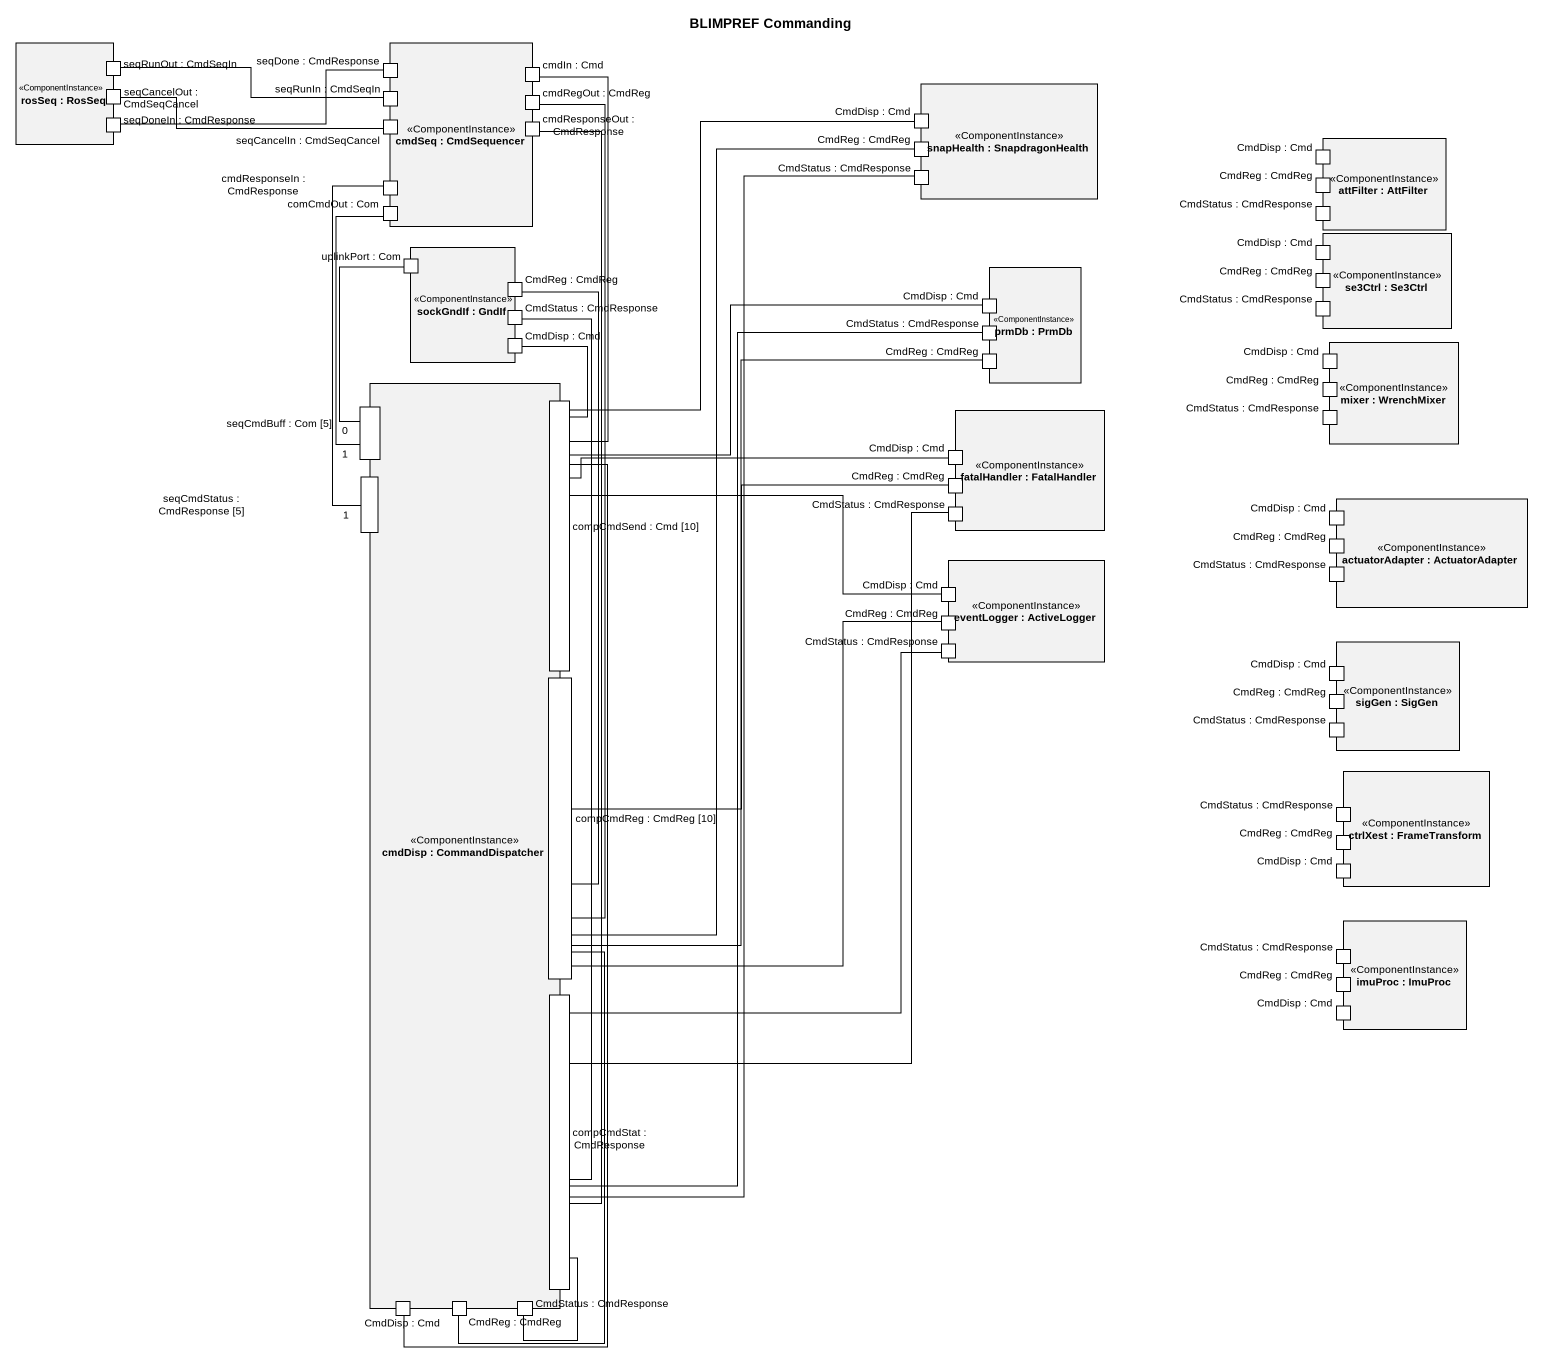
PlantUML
@startuml
title BLIMPREF Commanding
rectangle "rosSeq : RosSeq" as rosSeq <<ComponentInstance>> {
  port "seqRunOut : CmdSeqIn" as seqRunOut_CmdSeqIn
  port "seqCancelOut : CmdSeqCancel" as seqCancelOut_CmdSeqCancel
  port "seqDoneIn : CmdResponse" as seqDoneIn_CmdResponse
}
rectangle "cmdSeq : CmdSequencer" as cmdSeq <<ComponentInstance>> {
  port "seqDone : CmdResponse" as seqDone_CmdResponse
  port "cmdIn : Cmd" as cmdIn_Cmd
  port "seqRunIn : CmdSeqIn" as seqRunIn_CmdSeqIn
  port "cmdRegOut : CmdReg" as cmdRegOut_CmdReg
  port "seqCancelIn : CmdSeqCancel" as seqCancelIn_CmdSeqCancel
  port "cmdResponseOut : CmdResponse" as cmdResponseOut_CmdResponse
  port "cmdResponseIn : CmdResponse" as cmdResponseIn_CmdResponse
  port "comCmdOut : Com" as comCmdOut_Com
}
rectangle "snapHealth : SnapdragonHealth" as snapHealth <<ComponentInstance>> {
  port "CmdDisp : Cmd" as CmdDisp_Cmd
  port "CmdReg : CmdReg" as CmdReg_CmdReg
  port "CmdStatus : CmdResponse" as CmdStatus_CmdResponse
}
rectangle "attFilter : AttFilter" as attFilter <<ComponentInstance>> {
  port "CmdDisp : Cmd" as CmdDisp_Cmd_2
  port "CmdReg : CmdReg" as CmdReg_CmdReg_2
  port "CmdStatus : CmdResponse" as CmdStatus_CmdResponse_2
}
rectangle "sockGndIf : GndIf" as sockGndIf <<ComponentInstance>> {
  port "uplinkPort : Com" as uplinkPort_Com
  port "CmdReg : CmdReg" as CmdReg_CmdReg_3
  port "CmdStatus : CmdResponse" as CmdStatus_CmdResponse_3
  port "CmdDisp : Cmd" as CmdDisp_Cmd_5
}
rectangle "se3Ctrl : Se3Ctrl" as se3Ctrl <<ComponentInstance>> {
  port "CmdDisp : Cmd" as CmdDisp_Cmd_3
  port "CmdReg : CmdReg" as CmdReg_CmdReg_4
  port "CmdStatus : CmdResponse" as CmdStatus_CmdResponse_5
}
rectangle "prmDb : PrmDb" as prmDb <<ComponentInstance>> {
  port "CmdDisp : Cmd" as CmdDisp_Cmd_4
  port "CmdStatus : CmdResponse" as CmdStatus_CmdResponse_4
  port "CmdReg : CmdReg" as CmdReg_CmdReg_5
}
rectangle "mixer : WrenchMixer" as mixer <<ComponentInstance>> {
  port "CmdDisp : Cmd" as CmdDisp_Cmd_6
  port "CmdReg : CmdReg" as CmdReg_CmdReg_6
  port "CmdStatus : CmdResponse" as CmdStatus_CmdResponse_6
}
rectangle "cmdDisp : CommandDispatcher" as cmdDisp <<ComponentInstance>> {
  port "seqCmdBuff : Com [5]" as seqCmdBuff_Com_5
  port "compCmdSend : Cmd [10]" as compCmdSend_Cmd_10
  port "seqCmdStatus : CmdResponse [5]" as seqCmdStatus_CmdResponse_5
  port "compCmdReg : CmdReg [10]" as compCmdReg_CmdReg_10
  port "compCmdStat : CmdResponse" as compCmdStat_CmdResponse
  port "CmdDisp : Cmd" as CmdDisp_Cmd_13
  port "CmdReg : CmdReg" as CmdReg_CmdReg_13
  port "CmdStatus : CmdResponse" as CmdStatus_CmdResponse_13
}
rectangle "fatalHandler : FatalHandler" as fatalHandler <<ComponentInstance>> {
  port "CmdDisp : Cmd" as CmdDisp_Cmd_7
  port "CmdReg : CmdReg" as CmdReg_CmdReg_7
  port "CmdStatus : CmdResponse" as CmdStatus_CmdResponse_7
}
rectangle "actuatorAdapter : ActuatorAdapter" as actuatorAdapter <<ComponentInstance>> {
  port "CmdDisp : Cmd" as CmdDisp_Cmd_8
  port "CmdReg : CmdReg" as CmdReg_CmdReg_8
  port "CmdStatus : CmdResponse" as CmdStatus_CmdResponse_8
}
rectangle "eventLogger : ActiveLogger" as eventLogger <<ComponentInstance>> {
  port "CmdDisp : Cmd" as CmdDisp_Cmd_9
  port "CmdReg : CmdReg" as CmdReg_CmdReg_9
  port "CmdStatus : CmdResponse" as CmdStatus_CmdResponse_9
}
rectangle "sigGen : SigGen" as sigGen <<ComponentInstance>> {
  port "CmdDisp : Cmd" as CmdDisp_Cmd_10
  port "CmdReg : CmdReg" as CmdReg_CmdReg_10
  port "CmdStatus : CmdResponse" as CmdStatus_CmdResponse_10
}
rectangle "ctrlXest : FrameTransform" as ctrlXest <<ComponentInstance>> {
  port "CmdStatus : CmdResponse" as CmdStatus_CmdResponse_11
  port "CmdReg : CmdReg" as CmdReg_CmdReg_11
  port "CmdDisp : Cmd" as CmdDisp_Cmd_11
}
rectangle "imuProc : ImuProc" as imuProc <<ComponentInstance>> {
  port "CmdStatus : CmdResponse" as CmdStatus_CmdResponse_12
  port "CmdReg : CmdReg" as CmdReg_CmdReg_12
  port "CmdDisp : Cmd" as CmdDisp_Cmd_12
}
seqRunOut_CmdSeqIn -right- seqRunIn_CmdSeqIn
seqDone_CmdResponse -left- seqDoneIn_CmdResponse
cmdIn_Cmd -- compCmdSend_Cmd_10
seqCancelOut_CmdSeqCancel -right- seqCancelIn_CmdSeqCancel
cmdRegOut_CmdReg -- compCmdReg_CmdReg_10
CmdDisp_Cmd -- compCmdSend_Cmd_10
cmdResponseOut_CmdResponse -- compCmdStat_CmdResponse
CmdStatus_CmdResponse -- compCmdStat_CmdResponse
comCmdOut_Com -- "1" seqCmdBuff_Com_5
uplinkPort_Com -- "0" seqCmdBuff_Com_5
CmdReg_CmdReg_3 -- compCmdReg_CmdReg_10
CmdStatus_CmdResponse_3 -- compCmdStat_CmdResponse
CmdDisp_Cmd_4 -left- compCmdSend_Cmd_10
CmdStatus_CmdResponse_4 -- compCmdStat_CmdResponse
CmdDisp_Cmd_5 -- compCmdSend_Cmd_10
CmdDisp_Cmd_7 -left- compCmdSend_Cmd_10
seqCmdStatus_CmdResponse_5 "1" -up- cmdResponseIn_CmdResponse
CmdReg_CmdReg_7 -- compCmdReg_CmdReg_10
CmdStatus_CmdResponse_7 -- compCmdStat_CmdResponse
CmdDisp_Cmd_9 -left- compCmdSend_Cmd_10
compCmdReg_CmdReg_10 -up- CmdReg_CmdReg
compCmdReg_CmdReg_10 -up- CmdReg_CmdReg_5
compCmdReg_CmdReg_10 -right- CmdReg_CmdReg_9
CmdStatus_CmdResponse_9 -- compCmdStat_CmdResponse
CmdDisp_Cmd_13 -up- compCmdSend_Cmd_10
CmdReg_CmdReg_13 -up- compCmdReg_CmdReg_10
CmdStatus_CmdResponse_13 -up- compCmdStat_CmdResponse
@enduml
